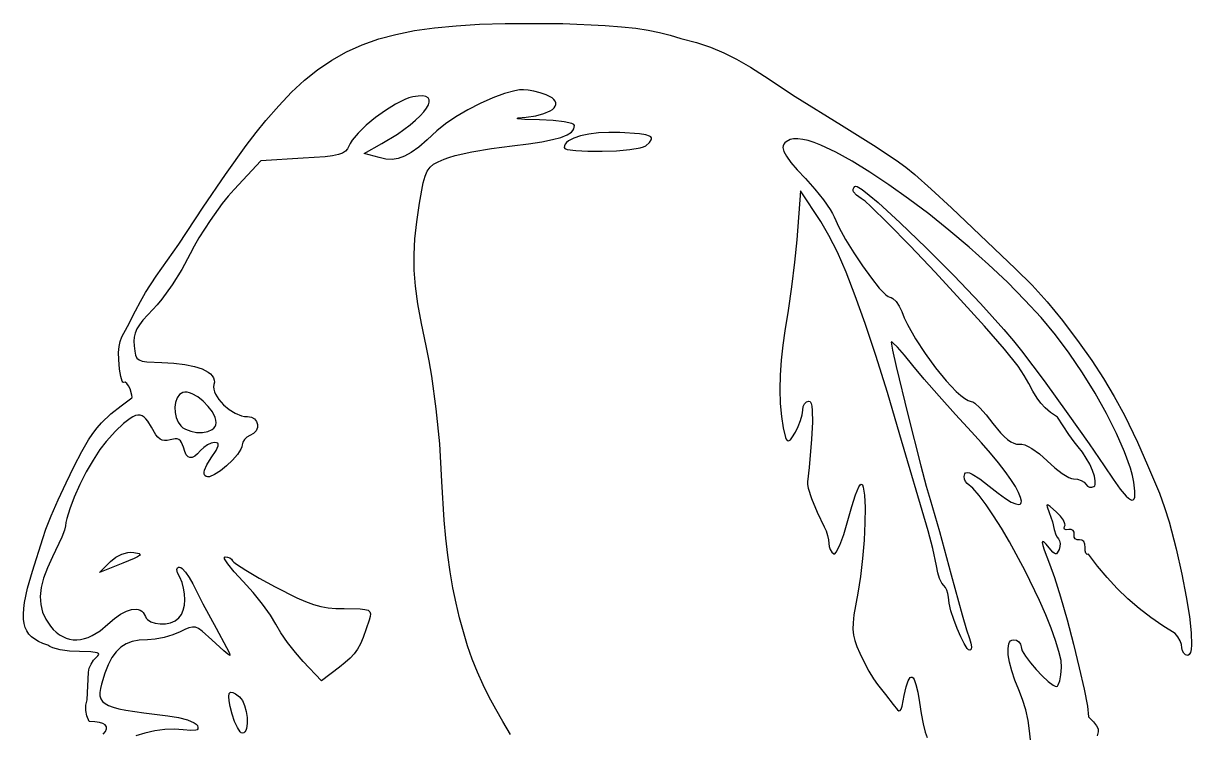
# Model space of a CAD drawing. Extents: x -124 to 334, y -83 to 380.
# Drawn here: x -123.7 to 333.7, y 101.8 to 380.1 of the extents above; entities that cross this region are included whole.
import ezdxf

# ---------------------------------------------------------------- set-up
doc = ezdxf.new("R2010")
doc.units = 0

msp = doc.modelspace()

# ---------------------------------------------------------------- linework, layer by layer
at = {"layer": 'Layer 1'}
for p, q in [((45.716436, 379.14233), (54.929407, 379.68319)), ((54.929407, 379.68319), (64.925661, 379.97883)), ((64.925661, 379.97883), (75.77297, 380.059693)), ((75.77297, 380.059693), (87.53911, 379.956225)), ((87.53911, 379.956225), (104.061915, 379.203062)), ((15.401769, 373.936329), (22.147672, 375.755253)), ((22.147672, 375.755253), (29.403878, 377.209071)), ((29.403878, 377.209071), (37.237696, 378.328019)), ((37.237696, 378.328019), (45.716436, 379.14233)), ((104.061915, 379.203062), (110.498912, 378.724256)), ((110.498912, 378.724256), (116.029793, 378.138232)), ((116.029793, 378.138232), (120.887173, 377.415686)), ((120.887173, 377.415686), (125.303668, 376.527317)), ((125.303668, 376.527317), (129.511892, 375.443822)), ((129.511892, 375.443822), (133.744462, 374.1359)), ((2.781361, 368.886922), (8.89198, 371.639645)), ((8.89198, 371.639645), (15.401769, 373.936329)), ((133.744462, 374.1359), (139.801037, 372.589735)), ((139.801037, 372.589735), (145.350695, 370.712207)), ((145.350695, 370.712207), (150.5258, 368.519026)), ((-3.004484, 365.644739), (2.781361, 368.886922)), ((150.5258, 368.519026), (155.458716, 366.025905)), ((155.458716, 366.025905), (160.939424, 362.847982)), ((-13.688656, 357.741276), (-8.539948, 361.87968)), ((-8.539948, 361.87968), (-3.004484, 365.644739)), ((160.939424, 362.847982), (166.472605, 359.325947)), ((-18.740966, 353.060372), (-13.688656, 357.741276)), ((166.472605, 359.325947), (178.473803, 351.341827)), ((-23.762746, 347.80738), (-18.740966, 353.060372)), ((64.661096, 352.558599), (60.033778, 350.864361)), ((68.772268, 353.665692), (64.661096, 352.558599)), ((70.553662, 353.960619), (68.772268, 353.665692)), ((72.109257, 354.062632), (70.553662, 353.960619)), ((73.868332, 353.899934), (72.109257, 354.062632)), ((76.125524, 353.456209), (73.868332, 353.899934)), ((78.590052, 352.799238), (76.125524, 353.456209)), ((80.971136, 351.996808), (78.590052, 352.799238)), ((-28.819859, 341.952714), (-23.762746, 347.80738)), ((21.952453, 348.399706), (18.032541, 345.965494)), ((25.604573, 350.231533), (21.952453, 348.399706)), ((27.247369, 350.85757), (25.604573, 350.231533)), ((28.723807, 351.256232), (27.247369, 350.85757)), ((30.904904, 351.584309), (28.723807, 351.256232)), ((32.628382, 351.616863), (30.904904, 351.584309)), ((33.908313, 351.375132), (32.628382, 351.616863)), ((34.758765, 350.880353), (33.908313, 351.375132)), ((34.147177, 346.795484), (34.873944, 348.09009)), ((35.193808, 350.153761), (34.758765, 350.880353)), ((34.873944, 348.09009), (35.227511, 349.216595)), ((35.227511, 349.216595), (35.193808, 350.153761)), ((55.148352, 348.705988), (50.262856, 346.206488)), ((60.033778, 350.864361), (55.148352, 348.705988)), ((82.261252, 351.433395), (80.971136, 351.996808)), ((83.279148, 350.834971), (82.261252, 351.433395)), ((84.03224, 350.209688), (83.279148, 350.834971)), ((84.527945, 349.565697), (84.03224, 350.209688)), ((84.77368, 348.91115), (84.527945, 349.565697)), ((84.544904, 347.602992), (84.776861, 348.254198)), ((84.776861, 348.254198), (84.77368, 348.91115)), ((178.473803, 351.341827), (196.629687, 340.176685)), ((14.109932, 343.133645), (10.449719, 340.108903)), ((18.032541, 345.965494), (14.109932, 343.133645)), ((29.868366, 342.115424), (31.630318, 343.786914)), ((31.630318, 343.786914), (33.061278, 345.354013)), ((33.061278, 345.354013), (34.147177, 346.795484)), ((45.635326, 343.488869), (41.523801, 340.676139)), ((50.262856, 346.206488), (45.635326, 343.488869)), ((70.072773, 342.977698), (73.099848, 343.345684)), ((73.099848, 343.345684), (76.960355, 343.890154)), ((76.960355, 343.890154), (80.117642, 344.718451)), ((80.117642, 344.718451), (82.512377, 345.765365)), ((82.512377, 345.765365), (83.405246, 346.350424)), ((83.405246, 346.350424), (84.085227, 346.965684)), ((84.085227, 346.965684), (84.544904, 347.602992)), ((-32.610539, 337.232218), (-28.819859, 341.952714)), ((10.449719, 340.108903), (7.316997, 337.096014)), ((22.73725, 336.686977), (27.78949, 340.36078)), ((27.78949, 340.36078), (29.868366, 342.115424)), ((41.523801, 340.676139), (38.186318, 337.891308)), ((69.629055, 342.818464), (70.072773, 342.977698)), ((69.906298, 342.674071), (69.629055, 342.818464)), ((72.646903, 342.424816), (69.906298, 342.674071)), ((78.34107, 342.219947), (72.646903, 342.424816)), ((83.669755, 341.941241), (78.34107, 342.219947)), ((88.033486, 341.444969), (83.669755, 341.941241)), ((90.981954, 340.801331), (88.033486, 341.444969)), ((91.784741, 340.446187), (90.981954, 340.801331)), ((91.39274, 338.059457), (91.772479, 338.691492)), ((91.772479, 338.691492), (91.99334, 339.364147)), ((92.064846, 340.080525), (91.784741, 340.446187)), ((91.99334, 339.364147), (92.064846, 340.080525)), ((196.629687, 340.176685), (209.14828, 332.386224)), ((-36.482677, 332.156523), (-32.610539, 337.232218)), ((4.976861, 334.299725), (4.186854, 333.046788)), ((7.316997, 337.096014), (4.976861, 334.299725)), ((16.586153, 332.935398), (22.73725, 336.686977)), ((34.388112, 334.38394), (31.080154, 331.603051)), ((38.186318, 337.891308), (34.388112, 334.38394)), ((79.254945, 333.687006), (83.486399, 334.511896)), ((83.486399, 334.511896), (86.777723, 335.399964)), ((86.777723, 335.399964), (89.205073, 336.376037)), ((89.744205, 333.98138), (88.998285, 333.395093)), ((89.205073, 336.376037), (90.844607, 337.464938)), ((91.783824, 335.042932), (89.744205, 333.98138)), ((90.844607, 337.464938), (91.39274, 338.059457)), ((94.47467, 335.935262), (91.783824, 335.042932)), ((97.721772, 336.63294), (94.47467, 335.935262)), ((101.430156, 337.110534), (97.721772, 336.63294)), ((105.504849, 337.342613), (101.430156, 337.110534)), ((109.85088, 337.303746), (105.504849, 337.342613)), ((117.540756, 336.797042), (109.85088, 337.303746)), ((119.952698, 336.41861), (117.540756, 336.797042)), ((121.486067, 335.917314), (119.952698, 336.41861)), ((121.390401, 333.380153), (122.147351, 334.427694)), ((121.941276, 335.611339), (121.486067, 335.917314)), ((122.198429, 335.263545), (121.941276, 335.611339)), ((122.147351, 334.427694), (122.264722, 334.87023)), ((122.264722, 334.87023), (122.198429, 335.263545)), ((176.514537, 334.49572), (174.943773, 333.70285)), ((177.885303, 334.818358), (176.514537, 334.49572)), ((179.532239, 334.851807), (177.885303, 334.818358)), ((181.439826, 334.60749), (179.532239, 334.851807)), ((183.592547, 334.09683), (181.439826, 334.60749)), ((185.974882, 333.331249), (183.592547, 334.09683)), ((-44.577006, 320.892072), (-36.482677, 332.156523)), ((2.443803, 329.964476), (1.284911, 329.249214)), ((3.211445, 330.846879), (2.443803, 329.964476)), ((3.694404, 331.92478), (3.211445, 330.846879)), ((4.186854, 333.046788), (3.694404, 331.92478)), ((9.722191, 329.088957), (16.586153, 332.935398)), ((28.156978, 329.499782), (25.513121, 328.025273)), ((31.080154, 331.603051), (28.156978, 329.499782)), ((45.405019, 328.241245), (51.878786, 329.690024)), ((51.878786, 329.690024), (59.590655, 331.042943)), ((59.590655, 331.042943), (67.667022, 332.127463)), ((67.667022, 332.127463), (74.007205, 332.90047)), ((74.007205, 332.90047), (79.254945, 333.687006)), ((88.113582, 332.127391), (87.998543, 331.452334)), ((87.998543, 331.452334), (88.325201, 331.036832)), ((88.450787, 332.776037), (88.113582, 332.127391)), ((88.325201, 331.036832), (89.251387, 330.689577)), ((88.998285, 333.395093), (88.450787, 332.776037)), ((89.251387, 330.689577), (92.579604, 330.193358)), ((92.579604, 330.193358), (97.337719, 329.950786)), ((97.337719, 329.950786), (102.880257, 329.948964)), ((102.880257, 329.948964), (108.561743, 330.175)), ((108.561743, 330.175), (113.736704, 330.616)), ((113.736704, 330.616), (117.759663, 331.259069)), ((117.759663, 331.259069), (119.137431, 331.65235)), ((119.137431, 331.65235), (119.985147, 332.091314)), ((119.985147, 332.091314), (121.390401, 333.380153)), ((119.985147, 332.091314), (119.985147, 332.091314)), ((173.746584, 332.131768), (173.669008, 331.474686)), ((173.669008, 331.474686), (174.014733, 329.913069)), ((173.986976, 332.716893), (173.746584, 332.131768)), ((174.387075, 333.237955), (173.986976, 332.716893)), ((174.014733, 329.913069), (175.049013, 327.968879)), ((174.943773, 333.70285), (174.387075, 333.237955)), ((188.571313, 332.322169), (185.974882, 333.331249)), ((194.344389, 329.619206), (188.571313, 332.322169)), ((200.787625, 326.079321), (194.344389, 329.619206)), ((209.14828, 332.386224), (218.051502, 326.434821)), ((-30.712015, 326.226383), (-41.242056, 314.913438)), ((-14.108038, 327.187556), (-30.712015, 326.226383)), ((-5.604901, 327.822714), (-14.108038, 327.187556)), ((-2.632876, 328.20669), (-5.604901, 327.822714)), ((-0.371793, 328.672738), (-2.632876, 328.20669)), ((1.284911, 329.249214), (-0.371793, 328.672738)), ((15.621565, 327.437653), (9.722191, 329.088957)), ((18.202803, 326.885714), (15.621565, 327.437653)), ((20.641498, 326.767098), (18.202803, 326.885714)), ((23.043116, 327.130664), (20.641498, 326.767098)), ((25.513121, 328.025273), (23.043116, 327.130664)), ((35.510726, 323.673523), (36.904148, 324.827134)), ((36.904148, 324.827134), (38.715576, 325.833807)), ((38.715576, 325.833807), (41.042957, 326.869144)), ((41.042957, 326.869144), (42.905424, 327.534826)), ((42.905424, 327.534826), (45.405019, 328.241245)), ((175.049013, 327.968879), (176.796711, 325.578956)), ((176.796711, 325.578956), (179.28269, 322.680138)), ((207.776873, 321.793896), (200.787625, 326.079321)), ((218.051502, 326.434821), (221.7792, 323.668884)), ((-53.314196, 308.064422), (-44.577006, 320.892072)), ((32.859003, 317.575056), (33.586102, 320.223086)), ((33.586102, 320.223086), (34.43736, 322.197374)), ((34.43736, 322.197374), (35.510726, 323.673523)), ((179.28269, 322.680138), (182.531811, 319.209264)), ((215.187985, 316.854312), (207.776873, 321.793896)), ((221.7792, 323.668884), (225.361277, 320.786854)), ((225.361277, 320.786854), (231.748149, 315.154659)), ((31.385487, 309.55537), (32.859003, 317.575056)), ((182.531811, 319.209264), (186.229429, 315.104457)), ((201.174702, 315.125357), (201.388591, 315.670769)), ((201.388591, 315.670769), (201.812051, 316.204021)), ((201.812051, 316.204021), (202.167666, 316.284061)), ((202.167666, 316.284061), (202.776931, 316.085823)), ((202.776931, 316.085823), (204.69839, 314.911801)), ((222.896812, 311.35195), (215.187985, 316.854312)), ((-43.493889, 312.357077), (-45.858646, 309.423527)), ((-41.242056, 314.913438), (-43.493889, 312.357077)), ((180.619287, 314.417187), (179.087532, 295.216809)), ((188.469713, 302.38296), (180.619287, 314.417187)), ((186.229429, 315.104457), (189.57555, 310.906334)), ((201.171509, 314.565694), (201.174702, 315.125357)), ((201.380139, 313.989688), (201.171509, 314.565694)), ((202.43737, 312.78028), (201.380139, 313.989688)), ((204.355401, 311.480399), (202.43737, 312.78028)), ((205.840431, 310.371778), (204.355401, 311.480399)), ((204.69839, 314.911801), (207.460383, 312.796538)), ((207.460383, 312.796538), (210.946868, 309.854621)), ((230.779206, 305.378191), (222.896812, 311.35195)), ((231.748149, 315.154659), (239.635071, 307.743593)), ((-62.905595, 293.578636), (-53.314196, 308.064422)), ((-45.858646, 309.423527), (-50.644401, 302.838619)), ((30.293348, 302.281484), (31.385487, 309.55537)), ((189.57555, 310.906334), (192.20234, 307.107381)), ((192.20234, 307.107381), (193.131037, 305.511496)), ((208.153868, 308.312532), (205.840431, 310.371778)), ((214.82522, 301.813839), (208.153868, 308.312532)), ((210.946868, 309.854621), (219.629132, 301.949161)), ((239.635071, 307.743593), (264.700326, 283.945949)), ((-50.644401, 302.838619), (-55.034259, 295.986235)), ((29.576839, 295.700532), (30.293348, 302.281484)), ((191.695052, 296.957696), (188.469713, 302.38296)), ((193.131037, 305.511496), (193.741963, 304.200088)), ((193.741963, 304.200088), (195.562225, 300.215838)), ((219.629132, 301.949161), (229.81683, 292.112101)), ((238.711018, 299.024416), (230.779206, 305.378191)), ((195.562225, 300.215838), (198.216812, 295.416134)), ((223.48797, 292.927666), (214.82522, 301.813839)), ((246.5681, 292.382007), (238.711018, 299.024416)), ((-71.778439, 281.034139), (-62.905595, 293.578636)), ((-55.034259, 295.986235), (-56.904145, 292.718339)), ((29.249976, 289.507174), (29.576839, 295.700532)), ((179.087532, 295.216809), (178.250817, 286.469205)), ((194.98879, 290.419642), (191.695052, 296.957696)), ((198.216812, 295.416134), (201.41799, 290.216051)), ((233.260631, 282.59736), (223.48797, 292.927666)), ((-58.463157, 289.693895), (-61.685199, 283.671831)), ((-56.904145, 292.718339), (-58.463157, 289.693895)), ((29.326776, 283.396071), (29.249976, 289.507174)), ((198.410431, 282.608731), (194.98879, 290.419642)), ((201.41799, 290.216051), (204.878026, 285.030664)), ((229.81683, 292.112101), (240.58161, 281.260119)), ((254.226303, 285.542343), (246.5681, 292.382007)), ((-61.685199, 283.671831), (-65.511855, 277.555316)), ((178.250817, 286.469205), (177.104977, 276.844995)), ((204.878026, 285.030664), (208.309185, 280.275047)), ((261.561478, 278.596808), (254.226303, 285.542343)), ((264.700326, 283.945949), (271.237172, 277.469732)), ((-75.92915, 274.574513), (-71.778439, 281.034139)), ((29.821254, 277.061884), (29.326776, 283.396071)), ((202.019479, 273.364898), (198.410431, 282.608731)), ((208.309185, 280.275047), (211.423735, 276.364276)), ((243.261717, 271.766266), (233.260631, 282.59736)), ((240.58161, 281.260119), (250.99512, 270.309897)), ((-77.898975, 271.121463), (-75.92915, 274.574513)), ((-65.511855, 277.555316), (-69.464071, 272.059483)), ((30.747426, 270.199272), (29.821254, 277.061884)), ((177.104977, 276.844995), (175.80089, 267.511652)), ((211.423735, 276.364276), (213.933941, 273.713425)), ((268.449478, 271.63678), (261.561478, 278.596808)), ((271.237172, 277.469732), (277.211771, 270.920902)), ((-79.785453, 267.452392), (-77.898975, 271.121463)), ((-69.464071, 272.059483), (-71.337561, 269.767801)), ((32.119309, 262.502897), (30.747426, 270.199272)), ((205.875441, 262.528079), (202.019479, 273.364898)), ((213.933941, 273.713425), (214.872499, 272.990181)), ((214.872499, 272.990181), (215.552071, 272.737569)), ((215.552071, 272.737569), (216.128937, 272.623453)), ((216.128937, 272.623453), (216.745886, 272.296391)), ((216.745886, 272.296391), (218.023486, 271.095164)), ((218.023486, 271.095164), (219.231778, 269.317348)), ((252.609741, 261.377729), (243.261717, 271.766266)), ((250.99512, 270.309897), (260.129007, 260.178113)), ((274.766153, 264.753643), (268.449478, 271.63678)), ((277.211771, 270.920902), (283.176935, 263.610156)), ((-82.974199, 261.351161), (-79.785453, 267.452392)), ((-73.062795, 267.899463), (-76.952078, 263.719161)), ((-71.337561, 269.767801), (-73.062795, 267.899463)), ((175.80089, 267.511652), (174.489435, 259.636651)), ((219.231778, 269.317348), (220.217667, 267.146404)), ((220.217667, 267.146404), (221.189135, 264.724693)), ((-85.127001, 257.236608), (-82.974199, 261.351161)), ((-78.292514, 261.955537), (-79.276857, 260.318422)), ((-76.952078, 263.719161), (-78.292514, 261.955537)), ((33.950918, 253.667419), (32.119309, 262.502897)), ((210.037819, 249.938207), (205.875441, 262.528079)), ((221.189135, 264.724693), (222.429511, 262.110078)), ((222.429511, 262.110078), (225.569665, 256.492846)), ((260.423215, 252.375096), (252.609741, 261.377729)), ((280.387354, 258.038776), (274.766153, 264.753643)), ((283.176935, 263.610156), (289.685476, 254.848192)), ((-85.820269, 255.40537), (-85.127001, 257.236608)), ((-80.317391, 257.150188), (-80.443648, 255.482303)), ((-79.940138, 258.739433), (-80.317391, 257.150188)), ((-79.276857, 260.318422), (-79.940138, 258.739433)), ((174.489435, 259.636651), (173.588175, 253.971436)), ((225.569665, 256.492846), (229.343492, 250.676133)), ((260.129007, 260.178113), (263.925983, 255.705598)), ((285.797235, 250.819814), (280.387354, 258.038776)), ((-86.451229, 251.157034), (-86.260966, 253.448041)), ((-86.260966, 253.448041), (-85.820269, 255.40537)), ((-80.443648, 255.482303), (-80.353941, 253.667397)), ((-80.353941, 253.667397), (-80.123154, 251.627041)), ((-80.123154, 251.627041), (-79.803388, 250.076683)), ((35.121262, 247.898356), (33.950918, 253.667419)), ((173.588175, 253.971436), (172.954555, 248.135987)), ((216.26594, 255.253361), (216.093579, 255.130067)), ((216.093579, 255.130067), (216.626486, 252.024729)), ((216.76244, 254.943684), (216.26594, 255.253361)), ((216.626486, 252.024729), (218.050832, 245.59341)), ((218.588377, 253.174008), (216.76244, 254.943684)), ((221.292418, 250.118208), (218.588377, 253.174008)), ((265.820655, 245.701711), (260.423215, 252.375096)), ((263.925983, 255.705598), (267.05492, 251.781447)), ((267.05492, 251.781447), (275.914732, 239.946295)), ((289.685476, 254.848192), (294.651048, 247.91393)), ((-86.393198, 248.324764), (-86.451229, 251.157034)), ((-86.07332, 244.605647), (-86.393198, 248.324764)), ((-79.803388, 250.076683), (-79.279546, 248.947255)), ((-79.279546, 248.947255), (-78.436528, 248.169689)), ((-78.436528, 248.169689), (-77.159237, 247.674919)), ((-77.159237, 247.674919), (-75.332574, 247.393877)), ((-75.332574, 247.393877), (-69.570735, 247.19671)), ((-69.570735, 247.19671), (-64.751905, 246.97738)), ((36.179809, 241.87626), (35.121262, 247.898356)), ((172.954555, 248.135987), (172.587735, 242.278412)), ((214.56612, 235.435216), (210.037819, 249.938207)), ((224.595591, 246.073454), (221.292418, 250.118208)), ((229.343492, 250.676133), (233.456353, 245.041367)), ((291.023678, 243.098634), (285.797235, 250.819814)), ((294.651048, 247.91393), (299.21974, 240.92297)), ((-85.614294, 241.680193), (-86.07332, 244.605647)), ((-64.751905, 246.97738), (-60.461142, 246.462011)), ((-60.461142, 246.462011), (-56.757604, 245.675606)), ((-56.757604, 245.675606), (-53.700451, 244.643167)), ((-53.700451, 244.643167), (-51.348842, 243.389698)), ((-51.348842, 243.389698), (-50.456104, 242.68789)), ((-50.456104, 242.68789), (-49.761937, 241.9402)), ((218.050832, 245.59341), (222.577925, 226.773165)), ((229.039261, 240.683465), (224.595591, 246.073454)), ((233.456353, 245.041367), (237.61361, 239.969975)), ((268.143971, 242.138568), (265.820655, 245.701711)), ((295.933455, 235.126074), (291.023678, 243.098634)), ((-85.07745, 239.841777), (-85.614294, 241.680193)), ((-84.799012, 239.421888), (-85.07745, 239.841777)), ((-84.524119, 239.383775), (-84.799012, 239.421888)), ((-83.913962, 239.431724), (-84.524119, 239.383775)), ((-83.222386, 238.970876), (-83.913962, 239.431724)), ((-82.534352, 238.084218), (-83.222386, 238.970876)), ((-81.93482, 236.854736), (-82.534352, 238.084218)), ((-49.761937, 241.9402), (-49.273735, 241.149754)), ((-49.273735, 241.149754), (-48.998894, 240.319677)), ((-49.118873, 238.55313), (-49.269815, 237.681101)), ((-48.944808, 239.453093), (-49.118873, 238.55313)), ((-48.998894, 240.319677), (-48.944808, 239.453093)), ((37.960425, 229.082303), (36.179809, 241.87626)), ((172.587735, 242.278412), (172.486876, 236.54682)), ((234.848591, 233.964872), (229.039261, 240.683465)), ((237.61361, 239.969975), (241.520626, 235.843383)), ((269.977945, 238.915813), (268.143971, 242.138568)), ((271.587726, 235.973458), (269.977945, 238.915813)), ((275.914732, 239.946295), (285.282238, 227.07702)), ((299.21974, 240.92297), (303.448252, 233.818618)), ((-81.195977, 234.433404), (-81.93482, 236.854736)), ((-81.213497, 233.286736), (-81.098355, 233.6422)), ((-81.098355, 233.6422), (-81.195977, 234.433404)), ((-62.58007, 234.61186), (-63.509824, 233.276861)), ((-61.99637, 235.099734), (-62.58007, 234.61186)), ((-61.334681, 235.445293), (-61.99637, 235.099734)), ((-60.538794, 235.616728), (-61.334681, 235.445293)), ((-59.64121, 235.57737), (-60.538794, 235.616728)), ((-58.663048, 235.346315), (-59.64121, 235.57737)), ((-57.625424, 234.942662), (-58.663048, 235.346315)), ((-55.456261, 233.693947), (-57.625424, 234.942662)), ((-53.30266, 231.984005), (-55.456261, 233.693947)), ((-49.269815, 237.681101), (-49.206919, 236.7395)), ((-49.206919, 236.7395), (-48.948285, 235.745691)), ((-48.948285, 235.745691), (-48.51201, 234.717034)), ((-48.51201, 234.717034), (-47.178925, 232.624631)), ((172.486876, 236.54682), (172.651138, 231.08932)), ((219.519847, 218.859042), (214.56612, 235.435216)), ((241.270348, 226.774254), (234.848591, 233.964872)), ((241.520626, 235.843383), (243.288219, 234.253583)), ((243.288219, 234.253583), (244.882762, 233.043018)), ((273.23846, 233.251517), (271.587726, 235.973458)), ((300.39334, 227.152967), (295.933455, 235.126074)), ((303.448252, 233.818618), (307.393284, 226.544176)), ((-89.454167, 227.104854), (-85.485023, 230.27139)), ((-85.485023, 230.27139), (-81.213497, 233.286736)), ((-64.116586, 231.575678), (-64.393, 229.643694)), ((-64.393, 229.643694), (-64.331712, 227.616292)), ((-63.509824, 233.276861), (-64.116586, 231.575678)), ((-51.333559, 229.965613), (-53.30266, 231.984005)), ((-49.717896, 227.79155), (-51.333559, 229.965613)), ((-47.178925, 232.624631), (-45.352449, 230.601192)), ((-45.352449, 230.601192), (-43.177361, 228.785616)), ((-43.177361, 228.785616), (-40.798446, 227.316805)), ((39.290581, 215.304219), (37.960425, 229.082303)), ((172.651138, 231.08932), (173.079682, 226.054022)), ((181.451476, 228.516514), (181.656533, 229.898026)), ((181.656533, 229.898026), (182.161596, 231.029364)), ((182.161596, 231.029364), (182.890661, 231.793782)), ((182.890661, 231.793782), (183.767724, 232.074532)), ((183.767724, 232.074532), (184.288057, 231.85187)), ((184.288057, 231.85187), (184.698571, 231.177892)), ((184.698571, 231.177892), (184.999941, 230.043611)), ((184.999941, 230.043611), (185.192848, 228.440041)), ((244.882762, 233.043018), (246.267426, 232.259366)), ((246.267426, 232.259366), (247.405381, 231.950306)), ((247.405381, 231.950306), (247.980983, 231.751522)), ((247.980983, 231.751522), (248.765206, 231.230048)), ((248.765206, 231.230048), (250.820141, 229.360792)), ((250.820141, 229.360792), (253.29144, 226.62607)), ((274.670887, 231.30883), (273.23846, 233.251517)), ((276.390881, 229.431616), (274.670887, 231.30883)), ((278.512044, 227.594175), (276.390881, 229.431616)), ((-93.120931, 223.560341), (-89.454167, 227.104854)), ((-81.916961, 225.291093), (-84.480116, 223.254134)), ((-80.80768, 225.949609), (-81.916961, 225.291093)), ((-79.795547, 226.373794), (-80.80768, 225.949609)), ((-78.867272, 226.567883), (-79.795547, 226.373794)), ((-78.009568, 226.53611), (-78.867272, 226.567883)), ((-77.209147, 226.282707), (-78.009568, 226.53611)), ((-76.45272, 225.811911), (-77.209147, 226.282707)), ((-75.727, 225.127954), (-76.45272, 225.811911)), ((-75.018697, 224.235071), (-75.727, 225.127954)), ((-73.601193, 221.839461), (-75.018697, 224.235071)), ((-64.331712, 227.616292), (-63.925365, 225.628854)), ((-63.925365, 225.628854), (-63.166603, 223.816762)), ((-48.62461, 225.614595), (-49.717896, 227.79155)), ((-48.326652, 224.572776), (-48.62461, 225.614595)), ((-48.222639, 223.587526), (-48.326652, 224.572776)), ((-40.798446, 227.316805), (-38.360483, 226.333657)), ((-38.360483, 226.333657), (-37.164604, 226.067614)), ((-37.164604, 226.067614), (-36.008256, 225.975075)), ((-36.008256, 225.975075), (-34.421094, 225.728068)), ((-34.421094, 225.728068), (-33.221163, 225.062146)), ((-33.221163, 225.062146), (-32.423708, 224.089957)), ((173.079682, 226.054022), (173.771668, 221.589034)), ((179.653565, 222.129957), (180.569104, 224.51057)), ((180.569104, 224.51057), (181.200157, 226.733933)), ((181.200157, 226.733933), (181.451476, 228.516514)), ((185.192848, 228.440041), (185.255977, 223.789085)), ((222.577925, 226.773165), (227.68302, 206.710016)), ((247.551301, 219.96819), (241.270348, 226.774254)), ((253.29144, 226.62607), (255.900357, 223.30941)), ((281.147977, 225.770805), (278.512044, 227.594175)), ((285.637895, 218.946749), (281.147977, 225.770805)), ((285.282238, 227.07702), (293.643759, 215.27963)), ((304.270104, 219.430149), (300.39334, 227.152967)), ((307.393284, 226.544176), (312.507785, 215.962094)), ((-96.485315, 219.411066), (-94.840921, 221.575473)), ((-94.840921, 221.575473), (-93.120931, 223.560341)), ((-87.591318, 220.229044), (-91.356871, 216.181953)), ((-84.480116, 223.254134), (-87.591318, 220.229044)), ((-71.848447, 218.886104), (-73.601193, 221.839461)), ((-63.166603, 223.816762), (-62.048071, 222.315401)), ((-62.048071, 222.315401), (-61.234788, 221.623769)), ((-61.234788, 221.623769), (-60.307597, 221.044814)), ((-60.307597, 221.044814), (-58.203323, 220.216482)), ((-58.203323, 220.216482), (-55.918905, 219.813507)), ((-55.918905, 219.813507), (-53.638, 219.818989)), ((-53.638, 219.818989), (-51.544264, 220.216031)), ((-51.544264, 220.216031), (-49.821355, 220.987733)), ((-49.821355, 220.987733), (-49.156352, 221.508801)), ((-49.156352, 221.508801), (-48.652928, 222.117198)), ((-48.652928, 222.117198), (-48.334038, 222.81081)), ((-48.334038, 222.81081), (-48.222639, 223.587526)), ((-48.222639, 223.587526), (-48.222639, 223.587526)), ((-32.598652, 220.462278), (-33.563552, 219.391509)), ((-32.097208, 221.677374), (-32.598652, 220.462278)), ((-32.423708, 224.089957), (-32.043975, 222.92415)), ((-32.043975, 222.92415), (-32.097208, 221.677374)), ((173.771668, 221.589034), (174.726259, 217.842466)), ((177.157427, 217.620571), (178.548786, 219.875621)), ((178.548786, 219.875621), (179.653565, 222.129957)), ((185.255977, 223.789085), (184.893379, 217.153127)), ((251.488956, 215.680301), (247.551301, 219.96819)), ((255.900357, 223.30941), (258.896996, 219.610601)), ((258.896996, 219.610601), (260.293379, 218.180227)), ((-100.823007, 212.368679), (-98.285713, 216.838238)), ((-98.285713, 216.838238), (-96.485315, 219.411066)), ((-91.356871, 216.181953), (-93.824465, 213.033932)), ((-71.022266, 217.886505), (-71.848447, 218.886104)), ((-70.192191, 217.179807), (-71.022266, 217.886505)), ((-69.330205, 216.747144), (-70.192191, 217.179807)), ((-68.408292, 216.569652), (-69.330205, 216.747144)), ((-67.398434, 216.628465), (-68.408292, 216.569652)), ((-66.272616, 216.904718), (-67.398434, 216.628465)), ((-64.280745, 217.301623), (-66.272616, 216.904718)), ((-63.493914, 217.237633), (-64.280745, 217.301623)), ((-62.826736, 216.98752), (-63.493914, 217.237633)), ((-62.2644, 216.542916), (-62.826736, 216.98752)), ((-61.792093, 215.895451), (-62.2644, 216.542916)), ((-61.058315, 213.958456), (-61.792093, 215.895451)), ((-50.192782, 215.568672), (-51.671144, 214.913458)), ((-48.851817, 215.809315), (-50.192782, 215.568672)), ((-48.122653, 215.741819), (-48.851817, 215.809315)), ((-47.638745, 215.524715), (-48.122653, 215.741819)), ((-47.404889, 215.136079), (-47.638745, 215.524715)), ((-47.425877, 214.553989), (-47.404889, 215.136079)), ((-37.816236, 215.999937), (-38.056879, 214.955595)), ((-37.161021, 217.030969), (-37.816236, 215.999937)), ((-36.191303, 217.929844), (-37.161021, 217.030969)), ((-35.007152, 218.577717), (-36.191303, 217.929844)), ((-33.563552, 219.391509), (-35.007152, 218.577717)), ((40.168093, 200.560676), (39.290581, 215.304219)), ((174.726259, 217.842466), (175.017501, 217.113622)), ((175.017501, 217.113622), (175.338872, 216.653304)), ((175.338872, 216.653304), (175.701962, 216.467677)), ((175.701962, 216.467677), (176.118359, 216.562903)), ((176.118359, 216.562903), (176.599651, 216.945146)), ((176.599651, 216.945146), (177.157427, 217.620571)), ((184.893379, 217.153127), (183.967149, 206.070828)), ((230.601828, 181.245731), (219.519847, 218.859042)), ((255.007899, 211.637853), (251.488956, 215.680301)), ((260.293379, 218.180227), (261.621735, 217.02926)), ((261.621735, 217.02926), (262.882013, 216.157741)), ((262.882013, 216.157741), (264.07416, 215.56571)), ((264.07416, 215.56571), (265.198126, 215.253206)), ((265.198126, 215.253206), (266.253857, 215.220272)), ((266.253857, 215.220272), (267.244256, 215.176448)), ((267.244256, 215.176448), (268.404758, 214.870638)), ((287.704275, 216.094137), (285.637895, 218.946749)), ((289.295163, 214.124016), (287.704275, 216.094137)), ((293.643759, 215.27963), (299.485614, 206.66013)), ((307.43052, 212.208456), (304.270104, 219.430149)), ((312.507785, 215.962094), (316.499861, 207.022095)), ((-103.82147, 206.582319), (-100.823007, 212.368679)), ((-93.824465, 213.033932), (-96.456427, 208.970061)), ((-60.533692, 212.293011), (-61.058315, 213.958456)), ((-59.938614, 211.064193), (-60.533692, 212.293011)), ((-59.262965, 210.2702), (-59.938614, 211.064193)), ((-56.651432, 210.479165), (-57.62949, 209.979486)), ((-55.552338, 211.406465), (-56.651432, 210.479165)), ((-54.322094, 212.759588), (-55.552338, 211.406465)), ((-53.107412, 213.94374), (-54.322094, 212.759588)), ((-51.671144, 214.913458), (-53.107412, 213.94374)), ((-50.154154, 209.852608), (-48.251564, 212.721749)), ((-48.251564, 212.721749), (-47.425877, 214.553989)), ((-39.906227, 211.197951), (-41.85496, 208.947356)), ((-38.559544, 213.271846), (-39.906227, 211.197951)), ((-38.187586, 214.175829), (-38.559544, 213.271846)), ((-38.056879, 214.955595), (-38.187586, 214.175829)), ((258.097705, 207.872844), (255.007899, 211.637853)), ((268.404758, 214.870638), (269.703577, 214.3221)), ((269.703577, 214.3221), (271.108928, 213.550092)), ((271.108928, 213.550092), (274.112086, 211.4127)), ((274.112086, 211.4127), (277.159949, 208.612527)), ((290.963611, 212.045506), (289.295163, 214.124016)), ((292.485976, 209.724351), (290.963611, 212.045506)), ((309.74136, 205.738723), (307.43052, 212.208456)), ((-107.005377, 200.059086), (-103.82147, 206.582319)), ((-96.456427, 208.970061), (-99.100688, 204.307858)), ((-58.496629, 209.909231), (-59.262965, 210.2702)), ((-57.62949, 209.979486), (-58.496629, 209.909231)), ((-52.791286, 205.02928), (-51.882923, 207.146106)), ((-51.882923, 207.146106), (-50.154154, 209.852608)), ((-44.163776, 206.733507), (-46.590709, 204.769849)), ((-41.85496, 208.947356), (-44.163776, 206.733507)), ((183.967149, 206.070828), (183.310956, 200.379625)), ((227.68302, 206.710016), (229.829871, 198.725065)), ((260.747948, 204.417271), (258.097705, 207.872844)), ((277.159949, 208.612527), (280.0875, 205.880856)), ((280.0875, 205.880856), (283.017835, 203.643859)), ((293.806746, 207.301), (292.485976, 209.724351)), ((294.870413, 204.915901), (293.806746, 207.301)), ((299.485614, 206.66013), (302.943766, 201.451778)), ((316.499861, 207.022095), (321.09119, 195.980672)), ((-99.100688, 204.307858), (-101.605178, 199.364842)), ((-52.938889, 204.188075), (-52.791286, 205.02928)), ((-52.882677, 203.489585), (-52.938889, 204.188075)), ((-52.623081, 202.932241), (-52.882677, 203.489585)), ((-52.160528, 202.514475), (-52.623081, 202.932241)), ((-51.586886, 202.356025), (-52.160528, 202.514475)), ((-50.831052, 202.446887), (-51.586886, 202.356025)), ((-48.89379, 203.269827), (-50.831052, 202.446887)), ((-46.590709, 204.769849), (-48.89379, 203.269827)), ((244.704256, 202.519051), (244.880531, 203.581715)), ((244.834096, 201.455072), (244.704256, 202.519051)), ((245.237226, 200.5133), (244.834096, 201.455072)), ((244.880531, 203.581715), (245.215599, 204.007886)), ((245.215599, 204.007886), (245.823713, 204.125865)), ((245.823713, 204.125865), (246.691722, 203.942298)), ((246.691722, 203.942298), (247.806475, 203.463835)), ((247.806475, 203.463835), (250.723605, 201.648809)), ((250.723605, 201.648809), (254.469892, 198.73397)), ((262.948201, 201.303135), (260.747948, 204.417271)), ((264.68804, 198.562432), (262.948201, 201.303135)), ((283.017835, 203.643859), (285.610809, 202.132377)), ((285.610809, 202.132377), (286.674491, 201.720842)), ((286.674491, 201.720842), (287.526278, 201.577252)), ((287.526278, 201.577252), (289.004468, 201.414207)), ((289.004468, 201.414207), (290.406825, 200.970273)), ((295.621467, 202.7095), (294.870413, 204.915901)), ((296.004398, 200.822246), (295.621467, 202.7095)), ((302.943766, 201.451778), (305.789662, 197.524282)), ((310.536556, 202.864227), (309.74136, 205.738723)), ((311.069397, 200.271785), (310.536556, 202.864227)), ((-110.099003, 193.378909), (-107.005377, 200.059086)), ((-101.605178, 199.364842), (-103.817829, 194.458531)), ((41.083203, 185.469705), (40.168093, 200.560676)), ((183.310956, 200.379625), (183.303057, 199.439972)), ((183.303057, 199.439972), (183.589382, 197.986758)), ((183.589382, 197.986758), (184.929625, 193.847899)), ((202.142559, 195.359055), (203.434349, 198.419925)), ((203.434349, 198.419925), (203.945662, 199.253317)), ((203.945662, 199.253317), (204.338527, 199.5441)), ((204.338527, 199.5441), (204.787758, 199.244034)), ((204.787758, 199.244034), (205.158196, 198.379377)), ((205.158196, 198.379377), (205.669357, 195.169549)), ((229.829871, 198.725065), (231.374284, 193.444643)), ((245.880822, 199.817255), (245.237226, 200.5133)), ((248.050213, 197.905888), (245.880822, 199.817255)), ((250.534542, 195.068), (248.050213, 197.905888)), ((254.469892, 198.73397), (257.907629, 195.98041)), ((265.957037, 196.227162), (264.68804, 198.562432)), ((290.406825, 200.970273), (291.575042, 200.31325)), ((291.575042, 200.31325), (292.350811, 199.510939)), ((292.350811, 199.510939), (292.989952, 198.797189)), ((292.989952, 198.797189), (293.786165, 198.381295)), ((293.786165, 198.381295), (294.637962, 198.29423)), ((294.637962, 198.29423), (295.443854, 198.566968)), ((295.443854, 198.566968), (295.767137, 198.896994)), ((295.767137, 198.896994), (295.963697, 199.394586)), ((295.963697, 199.394586), (296.004398, 200.822246)), ((305.789662, 197.524282), (308.042263, 194.867189)), ((311.498889, 196.73371), (311.069397, 200.271785)), ((311.069397, 200.271785), (311.069397, 200.271785)), ((311.429881, 194.413757), (311.498889, 196.73371)), ((-112.826621, 187.121717), (-110.099003, 193.378909)), ((-103.817829, 194.458531), (-105.58657, 189.906445)), ((184.929625, 193.847899), (187.10152, 188.579543)), ((200.635519, 190.828971), (202.142559, 195.359055)), ((205.669357, 195.169549), (205.885337, 190.341124)), ((231.374284, 193.444643), (235.014402, 181.010649)), ((253.270267, 191.427836), (250.534542, 195.068)), ((257.907629, 195.98041), (260.780693, 193.92027)), ((260.780693, 193.92027), (263.099508, 192.521551)), ((263.099508, 192.521551), (264.874501, 191.752255)), ((266.744767, 194.329324), (265.957037, 196.227162)), ((267.040805, 192.900916), (266.744767, 194.329324)), ((266.834723, 191.973935), (267.00118, 192.372747)), ((267.00118, 192.372747), (267.040805, 192.900916)), ((308.042263, 194.867189), (308.952002, 194.011775)), ((308.952002, 194.011775), (309.720527, 193.470041)), ((309.720527, 193.470041), (310.350207, 193.240679)), ((310.350207, 193.240679), (310.843413, 193.322382)), ((310.843413, 193.322382), (311.202515, 193.713844)), ((311.202515, 193.713844), (311.429881, 194.413757)), ((321.09119, 195.980672), (323.150458, 190.410193)), ((-105.58657, 189.906445), (-106.759332, 186.026101)), ((187.10152, 188.579543), (189.874906, 182.798185)), ((199.085592, 185.297153), (200.635519, 190.828971)), ((205.885337, 190.341124), (205.819469, 184.320613)), ((256.193845, 187.10964), (253.270267, 191.427836)), ((264.874501, 191.752255), (266.116097, 191.580382)), ((266.116097, 191.580382), (266.54013, 191.708481)), ((266.54013, 191.708481), (266.834723, 191.973935)), ((277.169576, 191.391322), (277.033393, 191.186377)), ((277.033393, 191.186377), (277.13887, 190.614891)), ((277.13887, 190.614891), (277.949931, 188.361764)), ((277.578637, 191.232356), (277.169576, 191.391322)), ((278.291795, 190.712113), (277.578637, 191.232356)), ((277.949931, 188.361764), (279.174209, 184.760671)), ((280.755273, 188.59832), (278.291795, 190.712113)), ((282.361038, 186.968349), (280.755273, 188.59832)), ((323.150458, 190.410193), (324.952586, 184.806535)), ((-114.912507, 181.867439), (-112.826621, 187.121717)), ((-107.184046, 183.135017), (-107.585117, 181.55748)), ((-107.074699, 184.437056), (-107.184046, 183.135017)), ((-106.759332, 186.026101), (-107.074699, 184.437056)), ((41.72882, 178.410789), (41.083203, 185.469705)), ((197.513552, 179.856184), (199.085592, 185.297153)), ((205.819469, 184.320613), (205.485081, 177.534526)), ((259.241733, 182.237659), (256.193845, 187.10964)), ((279.174209, 184.760671), (279.93014, 181.81286)), ((283.507803, 185.361361), (282.361038, 186.968349)), ((284.089144, 183.96247), (283.507803, 185.361361)), ((283.998642, 182.956791), (284.134525, 183.398909)), ((284.134525, 183.398909), (284.089144, 183.96247)), ((324.952586, 184.806535), (327.648116, 174.159699)), ((-116.080935, 178.196004), (-114.912507, 181.867439)), ((-108.677142, 178.758756), (-112.266925, 171.079971)), ((-107.585117, 181.55748), (-108.677142, 178.758756)), ((42.50648, 171.649907), (41.72882, 178.410789)), ((189.874906, 182.798185), (190.579398, 181.194033)), ((190.579398, 181.194033), (191.156315, 179.436105)), ((191.156315, 179.436105), (191.546124, 177.737281)), ((195.9463, 175.57348), (197.513552, 179.856184)), ((232.414368, 174.273476), (230.601828, 181.245731)), ((235.014402, 181.010649), (239.617718, 163.963941)), ((262.350388, 176.936136), (259.241733, 182.237659)), ((279.93014, 181.81286), (280.602772, 179.68524)), ((280.602772, 179.68524), (281.098684, 178.74672)), ((281.098684, 178.74672), (281.626764, 178.056084)), ((283.776321, 182.297386), (283.998642, 182.956791)), ((283.998751, 181.841314), (283.776321, 182.297386)), ((284.614326, 181.629693), (283.998751, 181.841314)), ((285.571438, 181.70364), (284.614326, 181.629693)), ((286.5768, 181.720026), (285.571438, 181.70364)), ((287.323749, 181.351652), (286.5768, 181.720026)), ((287.740614, 180.66358), (287.323749, 181.351652)), ((287.755725, 179.720868), (287.740614, 180.66358)), ((287.758898, 178.774182), (287.755725, 179.720868)), ((288.143294, 178.075287), (287.758898, 178.774182)), ((-120.194713, 165.391032), (-116.080935, 178.196004)), ((191.546124, 177.737281), (191.68929, 176.310438)), ((191.68929, 176.310438), (191.8363, 175.071301)), ((191.8363, 175.071301), (192.236575, 173.883577)), ((192.236575, 173.883577), (192.828983, 172.882085)), ((194.565393, 172.878735), (195.9463, 175.57348)), ((205.485081, 177.534526), (204.895505, 170.409373)), ((233.782715, 167.503109), (232.414368, 174.273476)), ((268.495826, 165.541448), (262.350388, 176.936136)), ((275.401479, 177.062214), (275.250375, 176.607314)), ((275.250375, 176.607314), (275.44391, 175.509988)), ((275.897206, 176.875274), (275.401479, 177.062214)), ((275.44391, 175.509988), (275.982101, 173.769646)), ((276.737539, 176.047085), (275.897206, 176.875274)), ((277.922462, 174.578234), (276.737539, 176.047085)), ((279.345055, 172.883367), (277.922462, 174.578234)), ((281.784007, 173.871166), (281.110859, 172.560045)), ((281.626764, 178.056084), (282.033377, 177.331664)), ((282.117157, 175.101889), (281.784007, 173.871166)), ((282.033377, 177.331664), (282.198561, 176.30116)), ((282.198561, 176.30116), (282.117157, 175.101889)), ((288.842194, 177.690894), (288.143294, 178.075287)), ((289.788882, 177.687716), (288.842194, 177.690894)), ((290.753678, 177.606051), (289.788882, 177.687716)), ((291.501886, 177.007952), (290.753678, 177.606051)), ((291.959265, 175.992772), (291.501886, 177.007952)), ((292.051571, 174.659864), (291.959265, 175.992772)), ((292.071572, 173.366101), (292.051571, 174.659864)), ((327.648116, 174.159699), (329.88637, 164.287178)), ((-112.266925, 171.079971), (-114.309059, 166.697376)), ((-89.634853, 169.201257), (-87.534585, 170.907274)), ((-87.534585, 170.907274), (-85.209081, 172.114468)), ((-85.209081, 172.114468), (-82.817553, 172.760294)), ((-80.3, 170.37527), (-84.785807, 168.515599)), ((-82.817553, 172.760294), (-81.646785, 172.85315)), ((-81.646785, 172.85315), (-80.519216, 172.782209)), ((-80.519216, 172.782209), (-78.378945, 172.296333)), ((-78.978212, 171.040525), (-80.3, 170.37527)), ((-78.235127, 171.564767), (-78.978212, 171.040525)), ((-78.378945, 172.296333), (-78.044214, 171.974526)), ((-78.044214, 171.974526), (-78.235127, 171.564767)), ((-45.027664, 170.882861), (-44.757619, 171.079971)), ((-44.910196, 170.317937), (-45.027664, 170.882861)), ((-43.628666, 168.24309), (-44.910196, 170.317937)), ((-44.757619, 171.079971), (-43.812812, 170.951044)), ((-43.812812, 170.951044), (-42.937283, 170.600006)), ((-42.937283, 170.600006), (-42.228596, 170.08047)), ((-42.228596, 170.08047), (-41.784318, 169.446051)), ((-41.784318, 169.446051), (-41.323392, 168.943702)), ((43.421183, 165.167302), (42.50648, 171.649907)), ((192.828983, 172.882085), (193.552391, 172.201641)), ((193.552391, 172.201641), (194.001557, 172.261126)), ((194.001557, 172.261126), (194.565393, 172.878735)), ((204.895505, 170.409373), (204.06407, 163.371664)), ((275.982101, 173.769646), (278.092515, 168.357563)), ((279.890497, 172.4249), (279.345055, 172.883367)), ((280.352864, 172.220708), (279.890497, 172.4249)), ((280.752778, 172.267015), (280.352864, 172.220708)), ((281.110859, 172.560045), (280.752778, 172.267015)), ((292.332082, 172.457503), (292.071572, 173.366101)), ((292.788929, 172.017145), (292.332082, 172.457503)), ((293.39794, 172.128102), (292.788929, 172.017145)), ((296.850722, 167.401124), (293.39794, 172.128102)), ((-122.046455, 158.709817), (-120.194713, 165.391032)), ((-114.309059, 166.697376), (-115.79612, 162.679089)), ((-93.901443, 164.93467), (-89.634853, 169.201257)), ((-84.785807, 168.515599), (-93.901443, 164.93467)), ((-89.634853, 169.201257), (-89.634853, 169.201257)), ((-63.600567, 166.044775), (-63.53766, 166.470672)), ((-63.32861, 164.817607), (-63.600567, 166.044775)), ((-63.53766, 166.470672), (-63.342176, 166.773229)), ((-63.342176, 166.773229), (-63.014124, 166.953781)), ((-62.526229, 163.081023), (-63.32861, 164.817607)), ((-63.014124, 166.953781), (-62.553514, 167.013668)), ((-62.553514, 167.013668), (-62.073813, 166.878803)), ((-62.073813, 166.878803), (-61.505676, 166.492276)), ((-61.505676, 166.492276), (-60.188336, 165.072644)), ((-60.188336, 165.072644), (-58.769969, 162.971588)), ((-41.144911, 165.172316), (-43.628666, 168.24309)), ((-41.323392, 168.943702), (-40.265535, 168.138427)), ((-37.690812, 161.422502), (-41.144911, 165.172316)), ((-40.265535, 168.138427), (-36.631222, 165.785884)), ((-36.631222, 165.785884), (-31.425766, 162.721984)), ((44.477932, 158.943214), (43.421183, 165.167302)), ((234.333912, 164.841933), (233.782715, 167.503109)), ((235.05698, 162.494752), (234.333912, 164.841933)), ((274.121818, 153.919536), (268.495826, 165.541448)), ((278.092515, 168.357563), (280.078387, 162.888823)), ((300.581359, 162.893507), (296.850722, 167.401124)), ((-115.79612, 162.679089), (-116.729429, 158.983803)), ((-61.606915, 161.001838), (-62.526229, 163.081023)), ((-60.965748, 158.777677), (-61.606915, 161.001838)), ((-58.769969, 162.971588), (-57.419054, 160.405926)), ((-57.419054, 160.405926), (-53.470568, 152.603705)), ((-33.779992, 157.111186), (-37.690812, 161.422502)), ((-31.425766, 162.721984), (-25.193554, 159.280291)), ((204.06407, 163.371664), (203.004107, 156.847908)), ((235.858055, 160.715671), (235.05698, 162.494752)), ((236.643277, 159.758793), (235.858055, 160.715671)), ((239.617718, 163.963941), (243.885423, 148.261015)), ((280.078387, 162.888823), (282.4309, 155.310365)), ((304.563529, 158.614025), (300.581359, 162.893507)), ((329.88637, 164.287178), (331.639908, 155.387853)), ((-123.238516, 153.163238), (-122.046455, 158.709817)), ((-116.729429, 158.983803), (-117.110308, 155.57021)), ((-117.110308, 155.57021), (-116.940077, 152.397001)), ((-60.600968, 156.492476), (-60.965748, 158.777677)), ((-60.510817, 154.230178), (-60.600968, 156.492476)), ((-30.05272, 152.511577), (-33.779992, 157.111186)), ((-25.193554, 159.280291), (-16.711375, 154.972014)), ((45.681728, 152.957886), (44.477932, 158.943214)), ((203.004107, 156.847908), (201.51317, 148.310764)), ((237.345486, 159.058888), (236.643277, 159.758793)), ((237.920535, 157.979457), (237.345486, 159.058888)), ((238.309082, 156.667755), (237.920535, 157.979457)), ((238.451785, 155.271037), (238.309082, 156.667755)), ((308.770909, 154.571454), (304.563529, 158.614025)), ((-123.573904, 150.774644), (-123.238516, 153.163238)), ((-116.940077, 152.397001), (-116.220057, 149.42287)), ((-61.147368, 150.11004), (-60.693536, 152.074719)), ((-60.693536, 152.074719), (-60.510817, 154.230178)), ((-53.470568, 152.603705), (-48.270338, 143.124133)), ((-26.930798, 148.174054), (-30.05272, 152.511577)), ((-16.711375, 154.972014), (-13.279123, 153.481621)), ((-13.279123, 153.481621), (-10.183131, 152.36977)), ((-10.183131, 152.36977), (-7.271176, 151.588494)), ((-7.271176, 151.588494), (-4.391035, 151.089827)), ((-4.391035, 151.089827), (-1.390483, 150.825803)), ((47.037572, 147.191559), (45.681728, 152.957886)), ((238.729441, 152.955092), (238.451785, 155.271037)), ((239.478437, 149.932417), (238.729441, 152.955092)), ((276.581164, 148.333984), (274.121818, 153.919536)), ((282.4309, 155.310365), (284.955437, 146.387343)), ((313.177176, 150.774567), (308.770909, 154.571454)), ((331.639908, 155.387853), (332.881287, 147.660608)), ((-123.728458, 148.620756), (-123.573904, 150.774644)), ((-123.696872, 146.685259), (-123.728458, 148.620756)), ((-123.473842, 144.951834), (-123.696872, 146.685259)), ((-116.220057, 149.42287), (-114.951569, 146.60651)), ((-114.951569, 146.60651), (-113.135935, 143.906611)), ((-90.598772, 144.648997), (-88.051697, 146.882073)), ((-88.051697, 146.882073), (-85.640472, 148.600365)), ((-85.640472, 148.600365), (-83.399481, 149.796713)), ((-83.399481, 149.796713), (-81.36311, 150.463958)), ((-81.36311, 150.463958), (-79.565743, 150.594941)), ((-79.565743, 150.594941), (-78.767432, 150.457097)), ((-78.767432, 150.457097), (-78.041765, 150.182502)), ((-78.041765, 150.182502), (-77.393043, 149.770263)), ((-77.393043, 149.770263), (-76.825562, 149.219483)), ((-76.825562, 149.219483), (-75.951517, 147.698724)), ((-75.951517, 147.698724), (-75.611284, 147.052623)), ((-75.611284, 147.052623), (-75.127347, 146.483859)), ((-75.127347, 146.483859), (-73.796921, 145.581537)), ((-64.349917, 145.981679), (-62.861334, 147.088779)), ((-62.861334, 147.088779), (-61.870553, 148.420081)), ((-61.870553, 148.420081), (-61.147368, 150.11004)), ((-24.836024, 144.648997), (-26.930798, 148.174054)), ((-1.390483, 150.825803), (1.882703, 150.748454)), ((1.882703, 150.748454), (8.085583, 150.647024)), ((8.085583, 150.647024), (9.99949, 150.451055)), ((9.99949, 150.451055), (11.252613, 150.096757)), ((11.252613, 150.096757), (11.943134, 149.538009)), ((12.029083, 147.622681), (11.620871, 146.17386)), ((11.943134, 149.538009), (12.16923, 148.728691)), ((12.16923, 148.728691), (12.029083, 147.622681)), ((48.550465, 141.624475), (47.037572, 147.191559)), ((201.51317, 148.310764), (201.170901, 145.233327)), ((240.572818, 146.516016), (239.478437, 149.932417)), ((241.886628, 143.018892), (240.572818, 146.516016)), ((243.885423, 148.261015), (245.597845, 142.438339)), ((278.720019, 143.064361), (276.581164, 148.333984)), ((284.955437, 146.387343), (287.45738, 136.884907)), ((317.756008, 147.23214), (313.177176, 150.774567)), ((322.481082, 143.952945), (317.756008, 147.23214)), ((332.881287, 147.660608), (333.583068, 141.304326)), ((-123.054062, 143.404164), (-123.473842, 144.951834)), ((-122.432228, 142.025932), (-123.054062, 143.404164)), ((-121.603035, 140.800821), (-122.432228, 142.025932)), ((-113.135935, 143.906611), (-112.012824, 142.607348)), ((-112.012824, 142.607348), (-110.832012, 141.488153)), ((-96.776208, 140.16948), (-93.693475, 142.052705)), ((-93.693475, 142.052705), (-90.598772, 144.648997)), ((-73.796921, 145.581537), (-72.097352, 144.998147)), ((-72.097352, 144.998147), (-70.165754, 144.740077)), ((-70.165754, 144.740077), (-68.139241, 144.813717)), ((-68.139241, 144.813717), (-66.154924, 145.225455)), ((-66.154924, 145.225455), (-64.349917, 145.981679)), ((-60.446217, 142.60504), (-62.377179, 141.639376)), ((-58.882417, 143.249411), (-60.446217, 142.60504)), ((-57.556628, 143.540723), (-58.882417, 143.249411)), ((-56.339703, 143.447212), (-57.556628, 143.540723)), ((-55.102494, 142.937112), (-56.339703, 143.447212)), ((-53.715852, 141.978657), (-55.102494, 142.937112)), ((-49.977675, 138.589626), (-53.715852, 141.978657)), ((-48.270338, 143.124133), (-44.169998, 135.585588)), ((-22.912936, 141.293928), (-24.836024, 144.648997)), ((11.620871, 146.17386), (9.338577, 139.501105)), ((201.170901, 145.233327), (201.106556, 142.667487)), ((201.106556, 142.667487), (201.32698, 140.401373)), ((243.29391, 139.754048), (241.886628, 143.018892)), ((245.597845, 142.438339), (246.718644, 139.057833)), ((280.474841, 138.234912), (278.720019, 143.064361)), ((327.326075, 140.945758), (322.481082, 143.952945)), ((-120.561178, 139.712512), (-121.603035, 140.800821)), ((-119.301352, 138.74469), (-120.561178, 139.712512)), ((-117.818252, 137.881036), (-119.301352, 138.74469)), ((-116.106573, 137.105233), (-117.818252, 137.881036)), ((-110.832012, 141.488153), (-109.597709, 140.548889)), ((-109.597709, 140.548889), (-108.314122, 139.789415)), ((-108.314122, 139.789415), (-106.985459, 139.209595)), ((-106.985459, 139.209595), (-105.615929, 138.809288)), ((-105.615929, 138.809288), (-104.209741, 138.588357)), ((-104.209741, 138.588357), (-102.771102, 138.546662)), ((-102.771102, 138.546662), (-101.304221, 138.684066)), ((-101.304221, 138.684066), (-99.813306, 139.000429)), ((-99.813306, 139.000429), (-98.302566, 139.495613)), ((-98.302566, 139.495613), (-96.776208, 140.16948)), ((-81.088401, 137.867511), (-83.493044, 136.962607)), ((-78.332292, 138.384858), (-81.088401, 137.867511)), ((-75.180627, 138.549551), (-78.332292, 138.384858)), ((-72.057818, 138.793354), (-75.180627, 138.549551)), ((-68.602895, 139.457177), (-72.057818, 138.793354)), ((-65.235976, 140.439644), (-68.602895, 139.457177)), ((-62.377179, 141.639376), (-65.235976, 140.439644)), ((-45.238528, 134.253568), (-49.977675, 138.589626)), ((-20.258504, 137.419226), (-22.912936, 141.293928)), ((-17.22313, 133.504589), (-20.258504, 137.419226)), ((9.338577, 139.501105), (8.246084, 137.007784)), ((50.225409, 136.236875), (48.550465, 141.624475)), ((201.32698, 140.401373), (201.839016, 138.223116)), ((201.839016, 138.223116), (202.649508, 135.920846)), ((244.668707, 137.034488), (243.29391, 139.754048)), ((246.718644, 139.057833), (247.28691, 137.281598)), ((247.28691, 137.281598), (247.494883, 135.82702)), ((262.120936, 136.956831), (262.41514, 137.636573)), ((262.41514, 137.636573), (262.811707, 138.136195)), ((262.811707, 138.136195), (263.311909, 138.444315)), ((263.311909, 138.444315), (263.917015, 138.549551)), ((263.917015, 138.549551), (265.081431, 138.332699)), ((265.081431, 138.332699), (266.034987, 137.742265)), ((266.034987, 137.742265), (266.679282, 136.868424)), ((281.782087, 133.969883), (280.474841, 138.234912)), ((328.342417, 139.673395), (327.326075, 140.945758)), ((329.174718, 138.195104), (328.342417, 139.673395)), ((329.737086, 136.69435), (329.174718, 138.195104)), ((333.583068, 141.304326), (333.717808, 136.517888)), ((-114.161011, 136.400965), (-116.106573, 137.105233)), ((-113.363669, 135.899041), (-114.161011, 136.400965)), ((-112.247584, 135.430791), (-113.363669, 135.899041)), ((-109.263362, 134.636307), (-112.247584, 135.430791)), ((-105.616698, 134.099494), (-109.263362, 134.636307)), ((-101.715945, 133.902338), (-105.616698, 134.099494)), ((-97.310215, 133.794713), (-101.715945, 133.902338)), ((-94.877107, 133.427754), (-97.310215, 133.794713)), ((-94.340086, 133.12636), (-94.877107, 133.427754)), ((-94.504711, 132.246415), (-94.223981, 132.735335)), ((-94.223981, 132.735335), (-94.340086, 133.12636)), ((-87.424297, 133.850516), (-89.039088, 131.573524)), ((-85.590313, 135.635243), (-87.424297, 133.850516)), ((-83.493044, 136.962607), (-85.590313, 135.635243)), ((-43.639742, 132.934527), (-45.238528, 134.253568)), ((-44.169998, 135.585588), (-43.079776, 133.292331)), ((-42.865954, 132.450079), (-43.639742, 132.934527)), ((-43.079776, 133.292331), (-42.865954, 132.450079)), ((-14.157218, 130.029713), (-17.22313, 133.504589)), ((5.756004, 133.071067), (4.197455, 131.373193)), ((7.07872, 134.906851), (5.756004, 133.071067)), ((8.246084, 137.007784), (7.07872, 134.906851)), ((52.067405, 131.009), (50.225409, 136.236875)), ((202.649508, 135.920846), (203.7653, 133.282691)), ((203.7653, 133.282691), (205.449643, 129.747165)), ((245.885065, 135.173217), (244.668707, 137.034488)), ((246.394468, 134.662252), (245.885065, 135.173217)), ((246.817027, 134.483236), (246.394468, 134.662252)), ((247.124226, 134.576604), (246.817027, 134.483236)), ((247.339332, 134.844199), (247.124226, 134.576604)), ((247.494883, 135.82702), (247.339332, 134.844199)), ((261.834532, 135.102519), (262.120936, 136.956831)), ((261.942326, 132.664314), (261.834532, 135.102519)), ((262.434149, 129.733276), (261.942326, 132.664314)), ((266.679282, 136.868424), (266.915914, 135.801355)), ((266.915914, 135.801355), (267.042576, 135.129559)), ((267.042576, 135.129559), (267.403285, 134.267019)), ((267.403285, 134.267019), (268.711187, 132.098908)), ((282.578213, 130.393518), (281.782087, 133.969883)), ((287.45738, 136.884907), (289.742114, 127.568208)), ((329.943629, 135.354598), (329.737086, 136.69435)), ((330.119808, 134.226825), (329.943629, 135.354598)), ((330.599503, 133.303279), (330.119808, 134.226825)), ((331.309455, 132.679263), (330.599503, 133.303279)), ((332.176402, 132.450079), (331.309455, 132.679263)), ((332.79669, 132.716748), (332.176402, 132.450079)), ((333.258067, 133.500179), (332.79669, 132.716748)), ((333.563963, 134.775512), (333.258067, 133.500179)), ((333.717808, 136.517888), (333.563963, 134.775512)), ((-97.911514, 127.401473), (-97.239607, 129.016412)), ((-97.239607, 129.016412), (-96.288516, 130.496567)), ((-96.288516, 130.496567), (-95.158196, 131.651334)), ((-95.158196, 131.651334), (-94.504711, 132.246415)), ((-90.478776, 128.769363), (-91.787452, 125.403132)), ((-89.039088, 131.573524), (-90.478776, 128.769363)), ((-6.970799, 122.526469), (-14.157218, 130.029713)), ((-14.157218, 130.029713), (-14.157218, 130.029713)), ((2.322592, 129.685993), (0.050935, 127.882228)), ((4.197455, 131.373193), (2.322592, 129.685993)), ((54.081454, 125.921093), (52.067405, 131.009)), ((205.449643, 129.747165), (207.320049, 126.268654)), ((263.299833, 126.400461), (262.434149, 129.733276)), ((268.711187, 132.098908), (270.608309, 129.555417)), ((270.608309, 129.555417), (272.863336, 126.894944)), ((282.799677, 127.630062), (282.578213, 130.393518)), ((-98.712573, 115.048285), (-98.204285, 125.842354)), ((-98.204285, 125.842354), (-97.911514, 127.401473)), ((-91.787452, 125.403132), (-93.154453, 121.152589)), ((0.050935, 127.882228), (-6.970799, 122.526469)), ((56.272557, 120.953395), (54.081454, 125.921093)), ((207.320049, 126.268654), (209.148716, 123.247433)), ((222.740479, 122.461552), (223.518549, 123.712467)), ((223.518549, 123.712467), (223.906275, 123.93513)), ((223.906275, 123.93513), (224.291236, 123.890145)), ((224.291236, 123.890145), (224.672013, 123.578174)), ((224.672013, 123.578174), (225.047187, 122.999877)), ((264.529208, 122.756927), (263.299833, 126.400461)), ((272.863336, 126.894944), (275.244956, 124.375886)), ((275.244956, 124.375886), (277.521854, 122.256639)), ((282.108487, 122.41872), (282.558928, 124.764979)), ((282.558928, 124.764979), (282.799677, 127.630062)), ((289.742114, 127.568208), (291.61502, 119.2024)), ((-93.576322, 119.405152), (-93.779722, 117.87993)), ((-93.154453, 121.152589), (-93.576322, 119.405152)), ((58.645716, 116.086148), (56.272557, 120.953395)), ((209.148716, 123.247433), (210.707842, 121.083777)), ((210.707842, 121.083777), (213.870049, 117.154944)), ((221.213607, 116.718843), (221.96838, 120.132108)), ((221.96838, 120.132108), (222.740479, 122.461552)), ((225.047187, 122.999877), (225.775048, 121.046956)), ((225.775048, 121.046956), (226.463465, 118.036672)), ((266.112106, 118.893732), (264.529208, 122.756927)), ((277.521854, 122.256639), (279.462718, 120.795599)), ((279.462718, 120.795599), (280.234852, 120.392657)), ((280.234852, 120.392657), (280.836235, 120.251165)), ((280.836235, 120.251165), (281.180586, 120.40177)), ((281.180586, 120.40177), (281.512781, 120.833407)), ((281.512781, 120.833407), (282.108487, 122.41872)), ((291.61502, 119.2024), (292.881483, 112.552633)), ((-99.23067, 112.946414), (-98.712573, 115.048285)), ((-93.779722, 117.87993), (-93.731613, 116.554668)), ((-93.731613, 116.554668), (-93.39896, 115.407111)), ((-93.39896, 115.407111), (-92.748723, 114.415003)), ((-92.748723, 114.415003), (-91.747866, 113.556088)), ((-43.281546, 116.344618), (-43.099341, 117.442867)), ((-43.150596, 114.65773), (-43.281546, 116.344618)), ((-42.71231, 112.368393), (-43.150596, 114.65773)), ((-43.099341, 117.442867), (-42.888986, 117.775567)), ((-42.888986, 117.775567), (-42.59816, 117.966286)), ((-42.59816, 117.966286), (-41.772185, 117.928685)), ((-41.772185, 117.928685), (-40.615597, 117.343873)), ((-40.615597, 117.343873), (-39.122576, 116.22566)), ((-39.122576, 116.22566), (-38.519201, 115.604109)), ((-38.519201, 115.604109), (-37.975393, 114.808756)), ((-37.975393, 114.808756), (-37.07608, 112.814701)), ((61.205933, 111.299592), (58.645716, 116.086148)), ((213.870049, 117.154944), (216.882424, 113.160811)), ((220.353861, 112.580636), (221.213607, 116.718843)), ((226.463465, 118.036672), (227.101084, 113.974317)), ((267.53966, 115.181125), (266.112106, 118.893732)), ((268.734238, 111.10382), (267.53966, 115.181125)), ((-99.314095, 110.86344), (-99.23067, 112.946414)), ((-98.906151, 108.742669), (-99.314095, 110.86344)), ((-91.747866, 113.556088), (-90.363351, 112.808112)), ((-90.363351, 112.808112), (-88.56214, 112.148818)), ((-88.56214, 112.148818), (-86.311196, 111.555952)), ((-86.311196, 111.555952), (-83.577482, 111.007257)), ((-83.577482, 111.007257), (-76.529593, 109.953361)), ((-76.529593, 109.953361), (-67.154171, 108.809086)), ((-41.972507, 109.462797), (-42.71231, 112.368393)), ((-37.07608, 112.814701), (-36.443848, 110.479613)), ((-36.443848, 110.479613), (-36.09791, 108.03961)), ((63.958208, 106.57397), (61.205933, 111.299592)), ((216.882424, 113.160811), (218.532464, 111.084369)), ((218.532464, 111.084369), (219.108112, 110.699276)), ((219.108112, 110.699276), (219.574878, 110.796727)), ((219.574878, 110.796727), (219.975786, 111.412066)), ((219.975786, 111.412066), (220.353861, 112.580636)), ((227.101084, 113.974317), (227.768156, 109.691517)), ((269.663328, 106.926797), (268.734238, 111.10382)), ((292.881483, 112.552633), (293.346886, 108.384059)), ((-97.950141, 106.527404), (-98.906151, 108.742669)), ((-95.749014, 106.440356), (-97.950141, 106.527404)), ((-93.963384, 106.184879), (-95.749014, 106.440356)), ((-92.602633, 105.769473), (-93.963384, 106.184879)), ((-91.676146, 105.202639), (-92.602633, 105.769473)), ((-67.154171, 108.809086), (-62.973131, 108.117632)), ((-62.973131, 108.117632), (-59.400205, 107.152477)), ((-59.400205, 107.152477), (-56.811696, 106.040478)), ((-56.811696, 106.040478), (-56.004194, 105.469055)), ((-56.004194, 105.469055), (-55.583909, 104.908492)), ((-41.01447, 106.54681), (-41.972507, 109.462797)), ((-41.972507, 109.462797), (-41.972507, 109.462797)), ((-39.938847, 104.158868), (-41.01447, 106.54681)), ((-36.057474, 105.730811), (-36.341754, 103.789332)), ((-36.09791, 108.03961), (-36.057474, 105.730811)), ((67.006308, 101.394315), (63.958208, 106.57397)), ((227.768156, 109.691517), (228.570179, 105.676416)), ((228.570179, 105.676416), (229.406267, 102.379324)), ((270.294417, 102.915037), (269.663328, 106.926797)), ((293.346886, 108.384059), (295.337204, 106.358584)), ((295.337204, 106.358584), (296.529675, 104.825594)), ((-92.500501, 101.591027), (-91.5961, 102.67857)), ((-91.193306, 104.492876), (-91.676146, 105.202639)), ((-91.5961, 102.67857), (-91.163496, 103.648687)), ((-91.163496, 103.648687), (-91.193306, 104.492876)), ((-76.166216, 102.004271), (-79.747977, 100.908)), ((-72.268072, 102.856605), (-76.166216, 102.004271)), ((-68.298374, 103.401224), (-72.268072, 102.856605)), ((-64.501953, 103.574345), (-68.298374, 103.401224)), ((-61.123638, 103.312187), (-64.501953, 103.574345)), ((-58.096284, 102.95026), (-61.123638, 103.312187)), ((-56.242654, 103.072972), (-58.096284, 102.95026)), ((-55.719059, 103.326707), (-56.242654, 103.072972)), ((-55.444583, 103.714368), (-55.719059, 103.326707)), ((-55.583909, 104.908492), (-55.404457, 104.240212)), ((-55.404457, 104.240212), (-55.444583, 103.714368)), ((-38.877253, 102.545393), (-39.938847, 104.158868)), ((-38.392846, 102.106088), (-38.877253, 102.545393)), ((-37.961302, 101.952807), (-38.392846, 102.106088)), ((-37.419038, 102.082347), (-37.961302, 101.952807)), ((-36.969959, 102.451291), (-37.419038, 102.082347)), ((-36.611665, 103.030124), (-36.969959, 102.451291)), ((-36.341754, 103.789332), (-36.611665, 103.030124)), ((229.406267, 102.379324), (230.175537, 100.250556)), ((270.594994, 99.333518), (270.294417, 102.915037)), ((296.529675, 104.825594), (297.082131, 103.594569)), ((297.152399, 102.474989), (296.779995, 100.864561)), ((297.082131, 103.594569), (297.152399, 102.474989))]:
    msp.add_line(p, q, dxfattribs=at)

doc.saveas('drawing.dxf')
